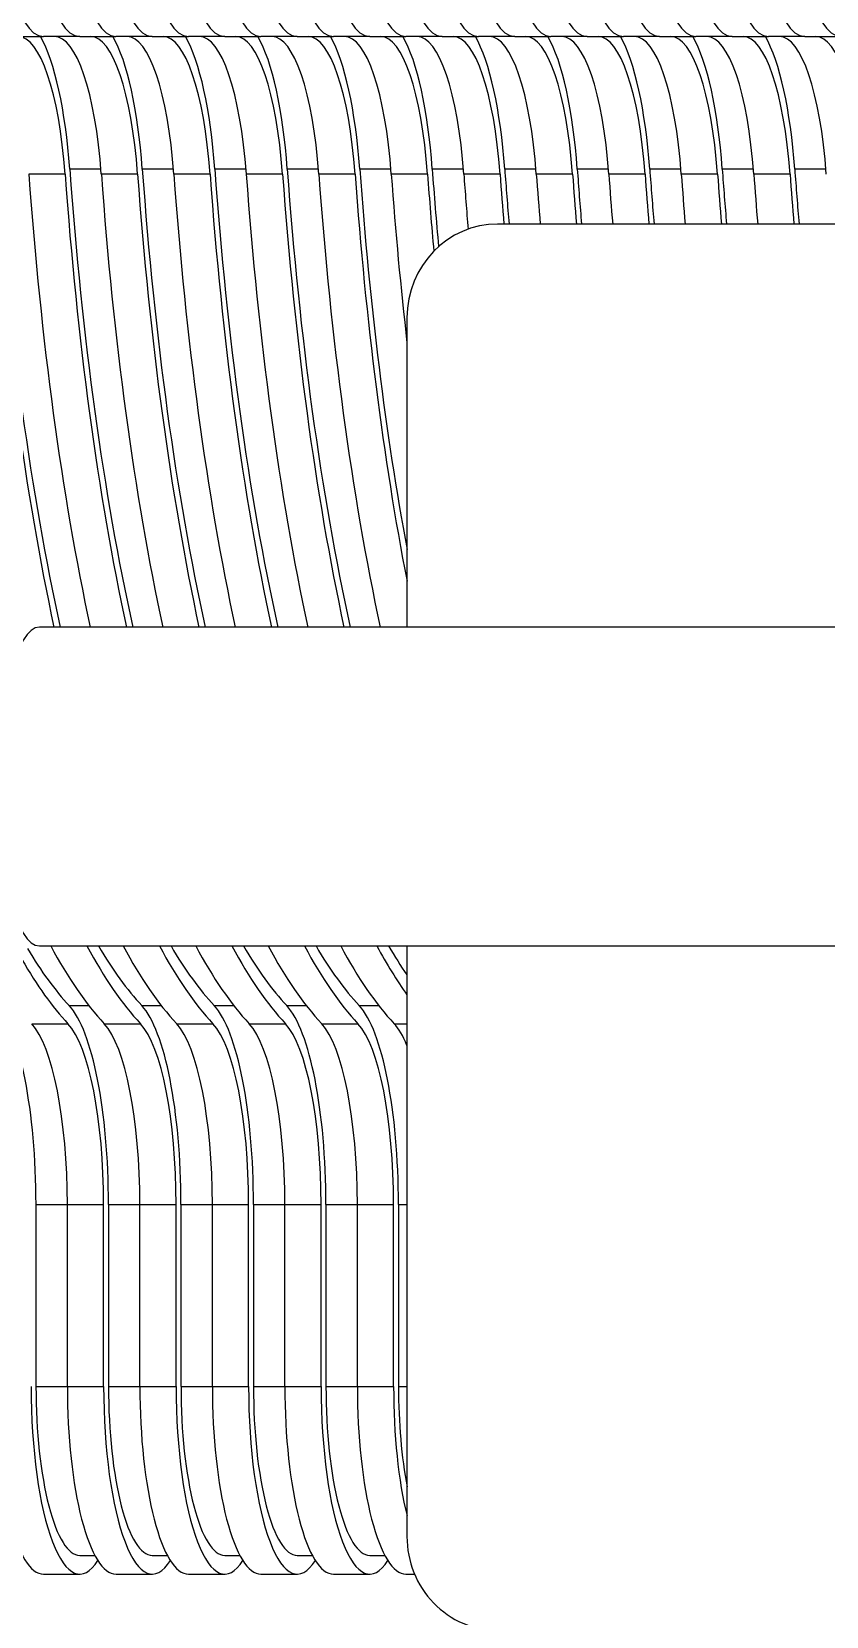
# Model space of a CAD drawing. Header units: millimetres. Extents: x 3795014 to 4300160, y 3869364 to 4016788.
# Drawn here: x 4226383.18 to 4226404.35, y 3924214.41 to 3924256.66 of the extents above; entities that cross this region are included whole.
import ezdxf

# ---------------------------------------------------------------- set-up
doc = ezdxf.new("R2010")
doc.units = ezdxf.units.MM
doc.layers.add('линия перехода', color=7, linetype='Continuous')
doc.layers.add('основная', color=7, linetype='Continuous', lineweight=50)

msp = doc.modelspace()

# ---------------------------------------------------------------- linework, layer by layer
at = {"layer": 'линия перехода', "color": 0, "linetype": 'Continuous', "lineweight": -3}
for p, q in [((4226383.1, 3924252.865), (4226384.066, 3924252.865)), ((4226384.191, 3924252.998), (4226385.022, 3924252.998)), ((4226385.032, 3924252.865), (4226385.998, 3924252.865)), ((4226386.123, 3924252.998), (4226386.954, 3924252.998)), ((4226386.964, 3924252.865), (4226387.93, 3924252.865)), ((4226388.054, 3924252.998), (4226388.885, 3924252.998)), ((4226388.895, 3924252.865), (4226389.861, 3924252.865)), ((4226389.986, 3924252.998), (4226390.817, 3924252.998)), ((4226390.827, 3924252.865), (4226391.793, 3924252.865)), ((4226391.918, 3924252.998), (4226392.749, 3924252.998)), ((4226392.759, 3924252.865), (4226393.725, 3924252.865)), ((4226393.85, 3924252.998), (4226394.68, 3924252.998)), ((4226394.69, 3924252.865), (4226395.656, 3924252.865)), ((4226395.781, 3924252.998), (4226396.612, 3924252.998)), ((4226396.622, 3924252.865), (4226397.588, 3924252.865)), ((4226397.713, 3924252.998), (4226398.544, 3924252.998)), ((4226398.554, 3924252.865), (4226399.52, 3924252.865)), ((4226399.645, 3924252.998), (4226400.475, 3924252.998)), ((4226400.485, 3924252.865), (4226401.451, 3924252.865)), ((4226401.576, 3924252.998), (4226402.407, 3924252.998)), ((4226402.417, 3924252.865), (4226403.383, 3924252.865)), ((4226403.508, 3924252.998), (4226404.339, 3924252.998)), ((4226384.177, 3924230.69), (4226384.698, 3924230.69)), ((4226386.109, 3924230.69), (4226386.63, 3924230.69)), ((4226388.041, 3924230.69), (4226388.562, 3924230.69)), ((4226389.972, 3924230.69), (4226390.493, 3924230.69)), ((4226391.904, 3924230.69), (4226392.425, 3924230.69)), ((4226383.177, 3924230.208), (4226384.143, 3924230.208)), ((4226385.109, 3924230.208), (4226386.074, 3924230.208)), ((4226387.04, 3924230.208), (4226388.006, 3924230.208)), ((4226388.972, 3924230.208), (4226389.938, 3924230.208)), ((4226390.904, 3924230.208), (4226391.87, 3924230.208)), ((4226392.835, 3924230.208), (4226393.176, 3924230.208)), ((4226383.291, 3924225.389), (4226384.127, 3924225.389)), ((4226384.127, 3924225.389), (4226385.093, 3924225.389)), ((4226385.223, 3924225.389), (4226386.059, 3924225.389)), ((4226386.059, 3924225.389), (4226387.025, 3924225.389)), ((4226387.154, 3924225.389), (4226387.991, 3924225.389)), ((4226387.991, 3924225.389), (4226388.956, 3924225.389)), ((4226389.086, 3924225.389), (4226389.922, 3924225.389)), ((4226389.922, 3924225.389), (4226390.888, 3924225.389)), ((4226391.018, 3924225.389), (4226391.854, 3924225.389)), ((4226391.854, 3924225.389), (4226392.82, 3924225.389)), ((4226392.949, 3924225.389), (4226393.176, 3924225.389)), ((4226383.291, 3924220.531), (4226384.127, 3924220.531)), ((4226384.127, 3924220.531), (4226385.093, 3924220.531)), ((4226385.223, 3924220.531), (4226386.059, 3924220.531)), ((4226386.059, 3924220.531), (4226387.025, 3924220.531)), ((4226387.154, 3924220.531), (4226387.991, 3924220.531)), ((4226387.991, 3924220.531), (4226388.956, 3924220.531)), ((4226389.086, 3924220.531), (4226389.922, 3924220.531)), ((4226389.922, 3924220.531), (4226390.888, 3924220.531)), ((4226391.018, 3924220.531), (4226391.854, 3924220.531)), ((4226391.854, 3924220.531), (4226392.82, 3924220.531)), ((4226392.949, 3924220.531), (4226393.176, 3924220.531))]:
    msp.add_line(p, q, dxfattribs=at)
at = {"layer": 'основная', "color": 0, "linetype": 'Continuous', "lineweight": -3}
for p, q in [((4226382.524, 3924256.531), (4226383.49, 3924256.531)), ((4226384.456, 3924256.531), (4226383.49, 3924256.531)), ((4226384.456, 3924256.531), (4226385.422, 3924256.531)), ((4226386.388, 3924256.531), (4226385.422, 3924256.531)), ((4226386.388, 3924256.531), (4226387.353, 3924256.531)), ((4226388.319, 3924256.531), (4226387.353, 3924256.531)), ((4226388.319, 3924256.531), (4226389.285, 3924256.531)), ((4226390.251, 3924256.531), (4226389.285, 3924256.531)), ((4226390.251, 3924256.531), (4226391.217, 3924256.531)), ((4226392.183, 3924256.531), (4226391.217, 3924256.531)), ((4226392.183, 3924256.531), (4226393.148, 3924256.531)), ((4226394.114, 3924256.531), (4226393.148, 3924256.531)), ((4226394.114, 3924256.531), (4226395.08, 3924256.531)), ((4226396.046, 3924256.531), (4226395.08, 3924256.531)), ((4226396.046, 3924256.531), (4226397.012, 3924256.531)), ((4226397.978, 3924256.531), (4226397.012, 3924256.531)), ((4226397.978, 3924256.531), (4226398.943, 3924256.531)), ((4226399.909, 3924256.531), (4226398.943, 3924256.531)), ((4226399.909, 3924256.531), (4226400.875, 3924256.531)), ((4226401.841, 3924256.531), (4226400.875, 3924256.531)), ((4226401.841, 3924256.531), (4226402.807, 3924256.531)), ((4226403.773, 3924256.531), (4226402.807, 3924256.531)), ((4226403.773, 3924256.531), (4226404.738, 3924256.531)), ((4226405.249, 3924251.531), (4226395.591, 3924251.531)), ((4226393.176, 3924249.031), (4226393.176, 3924240.781)), ((4226468.376, 3924240.781), (4226383.383, 3924240.781)), ((4226383.383, 3924232.281), (4226468.376, 3924232.281)), ((4226393.176, 3924232.281), (4226393.176, 3924216.531)), ((4226383.291, 3924225.389), (4226383.291, 3924220.531)), ((4226384.127, 3924220.531), (4226384.127, 3924225.389)), ((4226385.093, 3924220.531), (4226385.093, 3924225.389)), ((4226385.223, 3924225.389), (4226385.223, 3924220.531)), ((4226386.059, 3924220.531), (4226386.059, 3924225.389)), ((4226387.025, 3924220.531), (4226387.025, 3924225.389)), ((4226387.154, 3924225.389), (4226387.154, 3924220.531)), ((4226387.991, 3924220.531), (4226387.991, 3924225.389)), ((4226388.956, 3924220.531), (4226388.956, 3924225.389)), ((4226389.086, 3924225.389), (4226389.086, 3924220.531)), ((4226389.922, 3924220.531), (4226389.922, 3924225.389)), ((4226390.888, 3924220.531), (4226390.888, 3924225.389)), ((4226391.018, 3924225.389), (4226391.018, 3924220.531)), ((4226391.854, 3924220.531), (4226391.854, 3924225.389)), ((4226392.82, 3924220.531), (4226392.82, 3924225.389)), ((4226392.949, 3924225.389), (4226392.949, 3924220.531)), ((4226384.457, 3924216.031), (4226384.858, 3924216.031)), ((4226386.389, 3924216.031), (4226386.79, 3924216.031)), ((4226388.321, 3924216.031), (4226388.722, 3924216.031)), ((4226390.252, 3924216.031), (4226390.653, 3924216.031)), ((4226392.184, 3924216.031), (4226392.585, 3924216.031)), ((4226383.491, 3924215.531), (4226384.457, 3924215.531)), ((4226385.423, 3924215.531), (4226386.389, 3924215.531)), ((4226387.355, 3924215.531), (4226388.321, 3924215.531)), ((4226389.286, 3924215.531), (4226390.252, 3924215.531)), ((4226391.218, 3924215.531), (4226392.184, 3924215.531)), ((4226393.15, 3924215.531), (4226393.378, 3924215.531))]:
    msp.add_line(p, q, dxfattribs=at)
for centre, major_axis, ratio, start_param, end_param in [((4226383.49, 3924261.531), (0, -5), 0.259156, 3.141593, 6.283185), ((4226384.456, 3924261.531), (0, -5), 0.259156, 3.141593, 6.283185), ((4226385.422, 3924261.531), (0, -5), 0.259156, 3.141593, 6.283185), ((4226386.388, 3924261.531), (0, -5), 0.259156, 3.141593, 6.283185), ((4226387.353, 3924261.531), (0, -5), 0.259156, 3.141593, 6.283185), ((4226388.319, 3924261.531), (0, -5), 0.259156, 3.141593, 6.283185), ((4226389.285, 3924261.531), (0, -5), 0.259156, 3.141593, 6.283185), ((4226390.251, 3924261.531), (0, -5), 0.259156, 3.141593, 6.283185), ((4226391.217, 3924261.531), (0, -5), 0.259156, 3.141593, 6.283185), ((4226392.183, 3924261.531), (0, -5), 0.259156, 3.141593, 6.283185), ((4226393.148, 3924261.531), (0, -5), 0.259156, 3.141593, 6.283185), ((4226394.114, 3924261.531), (0, -5), 0.259156, 3.141593, 6.283185), ((4226395.08, 3924261.531), (0, -5), 0.259156, 3.141593, 6.283185), ((4226396.046, 3924261.531), (0, -5), 0.259156, 3.141593, 6.283185), ((4226397.012, 3924261.531), (0, -5), 0.259156, 3.141593, 6.283185), ((4226397.978, 3924261.531), (0, -5), 0.259156, 3.141593, 6.283185), ((4226398.943, 3924261.531), (0, -5), 0.259156, 3.141593, 6.283185), ((4226399.909, 3924261.531), (0, -5), 0.259156, 3.141593, 6.283185), ((4226400.875, 3924261.531), (0, -5), 0.259156, 3.141593, 6.283185), ((4226401.841, 3924261.531), (0, -5), 0.259156, 3.141593, 6.283185), ((4226402.807, 3924261.531), (0, -5), 0.259156, 3.141593, 6.283185), ((4226403.773, 3924261.531), (0, -5), 0.259156, 3.141593, 6.283185), ((4226404.738, 3924261.531), (0, -5), 0.259156, 3.141593, 6.283185), ((4226382.817, 3924251.531), (0, -5), 0.259156, 1.840729, 3.141593), ((4226382.817, 3924251.531), (0, 5.5), 0.259156, 4.982322, 5.853486), ((4226383.783, 3924251.531), (0, -5), 0.259156, 1.840729, 3.141593), ((4226384.749, 3924251.531), (0, -5), 0.259156, 1.840729, 3.141593), ((4226384.749, 3924251.531), (0, 5.5), 0.259156, 4.982322, 5.853486), ((4226385.715, 3924251.531), (0, -5), 0.259156, 1.840729, 3.141593), ((4226386.681, 3924251.531), (0, -5), 0.259156, 1.840729, 3.141593), ((4226386.681, 3924251.531), (0, 5.5), 0.259156, 4.982322, 5.853486), ((4226387.647, 3924251.531), (0, -5), 0.259156, 1.840729, 3.141593), ((4226388.612, 3924251.531), (0, -5), 0.259156, 1.840729, 3.141593), ((4226388.612, 3924251.531), (0, 5.5), 0.259156, 4.982322, 5.853486), ((4226389.578, 3924251.531), (0, -5), 0.259156, 1.840729, 3.141593), ((4226390.544, 3924251.531), (0, -5), 0.259156, 1.840729, 3.141593), ((4226390.544, 3924251.531), (0, 5.5), 0.259156, 4.982322, 5.853486), ((4226391.51, 3924251.531), (0, -5), 0.259156, 1.840729, 3.141593), ((4226392.476, 3924251.531), (0, -5), 0.259156, 1.840729, 3.141593), ((4226392.476, 3924251.531), (0, 5.5), 0.259156, 4.982322, 5.853486), ((4226393.442, 3924251.531), (0, -5), 0.259156, 1.840729, 3.141593), ((4226394.407, 3924251.531), (0, -5), 0.259156, 1.840729, 3.141593), ((4226394.407, 3924251.531), (0, 5.5), 0.259156, 4.982322, 5.853486), ((4226395.373, 3924251.531), (0, -5), 0.259156, 1.840729, 3.141593), ((4226396.339, 3924251.531), (0, -5), 0.259156, 1.840729, 3.141593), ((4226396.339, 3924251.531), (0, 5.5), 0.259156, 4.982322, 5.853486), ((4226397.305, 3924251.531), (0, -5), 0.259156, 1.840729, 3.141593), ((4226398.271, 3924251.531), (0, -5), 0.259156, 1.840729, 3.141593), ((4226398.271, 3924251.531), (0, 5.5), 0.259156, 4.982322, 5.853486), ((4226399.237, 3924251.531), (0, -5), 0.259156, 1.840729, 3.141593), ((4226400.202, 3924251.531), (0, -5), 0.259156, 1.840729, 3.141593), ((4226400.202, 3924251.531), (0, 5.5), 0.259156, 4.982322, 5.853486), ((4226401.168, 3924251.531), (0, -5), 0.259156, 1.840729, 3.141593), ((4226402.134, 3924251.531), (0, -5), 0.259156, 1.840729, 3.141593), ((4226402.134, 3924251.531), (0, 5.5), 0.259156, 4.982322, 5.853486), ((4226403.1, 3924251.531), (0, -5), 0.259156, 1.840729, 3.141593), ((4226404.066, 3924251.531), (0, -5), 0.259156, 1.840729, 3.141593), ((4226390.252, 3924261.531), (0, -32.5), 0.259156, -1.300864, -0.878299), ((4226390.252, 3924261.531), (0, -32), 0.259156, -1.300864, -0.865266), ((4226391.218, 3924261.531), (0, -32.5), 0.259156, -1.300864, -0.878299), ((4226392.184, 3924261.531), (0, -32.5), 0.259156, -1.300864, -0.878299), ((4226392.184, 3924261.531), (0, -32), 0.259156, -1.300864, -0.865266), ((4226393.15, 3924261.531), (0, -32.5), 0.259156, -1.300864, -0.878299), ((4226394.116, 3924261.531), (0, -32.5), 0.259156, -1.300864, -0.878299), ((4226394.116, 3924261.531), (0, -32), 0.259156, -1.300864, -0.865266), ((4226395.081, 3924261.531), (0, -32.5), 0.259156, -1.300864, -0.878299), ((4226396.047, 3924261.531), (0, -32.5), 0.259156, -1.300864, -0.878299), ((4226396.047, 3924261.531), (0, -32), 0.259156, -1.300864, -0.865266), ((4226397.013, 3924261.531), (0, -32.5), 0.259156, -1.300864, -0.878299), ((4226397.979, 3924261.531), (0, -32.5), 0.259156, -1.300864, -0.878299), ((4226397.979, 3924261.531), (0, -32), 0.259156, -1.300864, -0.865266), ((4226398.945, 3924261.531), (0, -32.5), 0.259156, -1.300864, -0.878299), ((4226399.911, 3924261.531), (0, -32.5), 0.259156, -1.300864, -0.926506), ((4226399.911, 3924261.531), (0, -32), 0.259156, -1.300864, -0.947603), ((4226400.876, 3924261.531), (0, -32.5), 0.259156, -1.300864, -1.153525), ((4226401.842, 3924261.531), (0, -32.5), 0.259156, -1.300864, -1.234516), ((4226401.842, 3924261.531), (0, -32), 0.259156, -1.300864, -1.23305), ((4226402.808, 3924261.531), (0, -32.5), 0.259156, -1.300864, -1.253629), ((4226403.774, 3924261.531), (0, -32.5), 0.259156, -1.300864, -1.25803), ((4226403.774, 3924261.531), (0, -32), 0.259156, -1.300864, -1.252973), ((4226404.74, 3924261.531), (0, -32.5), 0.259156, -1.300864, -1.25803), ((4226405.706, 3924261.531), (0, -32.5), 0.259156, -1.300864, -1.25803), ((4226405.706, 3924261.531), (0, -32), 0.259156, -1.300864, -1.252973), ((4226406.671, 3924261.531), (0, -32.5), 0.259156, -1.300864, -1.25803), ((4226407.637, 3924261.531), (0, -32.5), 0.259156, -1.300864, -1.25803), ((4226407.637, 3924261.531), (0, -32), 0.259156, -1.300864, -1.252973), ((4226408.603, 3924261.531), (0, -32.5), 0.259156, -1.300864, -1.25803), ((4226409.569, 3924261.531), (0, -32.5), 0.259156, -1.300864, -1.25803), ((4226409.569, 3924261.531), (0, -32), 0.259156, -1.300864, -1.252973), ((4226410.535, 3924261.531), (0, -32.5), 0.259156, -1.300864, -1.25803), ((4226411.501, 3924261.531), (0, -32.5), 0.259156, -1.300864, -1.25803), ((4226411.501, 3924261.531), (0, -32), 0.259156, -1.300864, -1.252973), ((4226395.591, 3924249.031), (0, 2.5), 0.965835, 0, 1.570796), ((4226383.383, 3924236.531), (0, -4.25), 0.259156, 3.141593, 6.283185), ((4226386.389, 3924261.531), (0, -32), 0.259156, -0.411991, -0.269933), ((4226387.355, 3924261.531), (0, -32.5), 0.259156, -0.451027, -0.269933), ((4226388.321, 3924261.531), (0, -32.5), 0.259156, -0.451027, -0.269933), ((4226388.321, 3924261.531), (0, -32), 0.259156, -0.417606, -0.269933), ((4226389.286, 3924261.531), (0, -32.5), 0.259156, -0.451027, -0.269933), ((4226390.252, 3924261.531), (0, -32.5), 0.259156, -0.451027, -0.269933), ((4226390.252, 3924261.531), (0, -32), 0.259156, -0.417606, -0.269933), ((4226391.218, 3924261.531), (0, -32.5), 0.259156, -0.451027, -0.269933), ((4226392.184, 3924261.531), (0, -32.5), 0.259156, -0.451027, -0.269933), ((4226392.184, 3924261.531), (0, -32), 0.259156, -0.417606, -0.269933), ((4226393.15, 3924261.531), (0, -32.5), 0.259156, -0.451027, -0.269933), ((4226394.116, 3924261.531), (0, -32.5), 0.259156, -0.451027, -0.269933), ((4226394.116, 3924261.531), (0, -32), 0.259156, -0.417606, -0.269933), ((4226395.081, 3924261.531), (0, -32.5), 0.259156, -0.451027, -0.269933), ((4226396.047, 3924261.531), (0, -32.5), 0.259156, -0.451027, -0.347807), ((4226396.047, 3924261.531), (0, -32), 0.259156, -0.417606, -0.353478), ((4226386.389, 3924261.531), (0, -32.5), 0.259156, -0.424803, -0.269933), ((4226381.866, 3924225.389), (0, 5.5), 0.259156, 4.712389, 6.013253), ((4226383.797, 3924225.389), (0, 5.5), 0.259156, 4.712389, 6.013253), ((4226385.729, 3924225.389), (0, 5.5), 0.259156, 4.712389, 6.013253), ((4226387.661, 3924225.389), (0, 5.5), 0.259156, 4.712389, 6.013253), ((4226389.592, 3924225.389), (0, 5.5), 0.259156, 4.712389, 6.013253), ((4226391.524, 3924225.389), (0, 5.5), 0.259156, 4.712389, 6.013253), ((4226382.831, 3924225.389), (0, 5), 0.259156, 4.712389, 6.013253), ((4226383.797, 3924225.389), (0, 5), 0.259156, 4.712389, 6.013253), ((4226384.763, 3924225.389), (0, 5), 0.259156, 4.712389, 6.013253), ((4226385.729, 3924225.389), (0, 5), 0.259156, 4.712389, 6.013253), ((4226386.695, 3924225.389), (0, 5), 0.259156, 4.712389, 6.013253), ((4226387.661, 3924225.389), (0, 5), 0.259156, 4.712389, 6.013253), ((4226388.626, 3924225.389), (0, 5), 0.259156, 4.712389, 6.013253), ((4226389.592, 3924225.389), (0, -5), 0.259156, 1.570796, 2.87166), ((4226390.558, 3924225.389), (0, 5), 0.259156, 4.712389, 6.013253), ((4226391.524, 3924225.389), (0, 5), 0.259156, 4.712389, 6.013253), ((4226392.49, 3924225.389), (0, -5), 0.259156, -3.700107, -3.411525), ((4226383.491, 3924220.531), (0, 5), 0.259156, 1.570796, 3.141593), ((4226384.457, 3924220.531), (0, 5), 0.259156, 1.570796, 3.523493), ((4226384.457, 3924220.531), (0, 4.5), 0.259156, 1.570796, 3.141593), ((4226385.423, 3924220.531), (0, 5), 0.259156, 1.570796, 3.141593), ((4226386.389, 3924220.531), (0, 5), 0.259156, 1.570796, 3.523493), ((4226386.389, 3924220.531), (0, 4.5), 0.259156, 1.570796, 3.141593), ((4226387.355, 3924220.531), (0, 5), 0.259156, 1.570796, 3.141593), ((4226388.321, 3924220.531), (0, 5), 0.259156, 1.570796, 3.523493), ((4226388.321, 3924220.531), (0, 4.5), 0.259156, 1.570796, 3.141593), ((4226389.286, 3924220.531), (0, 5), 0.259156, 1.570796, 3.141593), ((4226390.252, 3924220.531), (0, 5), 0.259156, 1.570796, 3.523493), ((4226390.252, 3924220.531), (0, 4.5), 0.259156, 1.570796, 3.141593), ((4226391.218, 3924220.531), (0, 5), 0.259156, 1.570796, 3.141593), ((4226392.184, 3924220.531), (0, 5), 0.259156, 1.570796, 3.523493), ((4226392.184, 3924220.531), (0, 4.5), 0.259156, 1.570796, 3.141593), ((4226393.15, 3924220.531), (0, 5), 0.259156, 1.570796, 3.141593), ((4226394.116, 3924220.531), (0, 5), 0.259156, 1.570796, 2.330988), ((4226394.116, 3924220.531), (0, 4.5), 0.259156, 1.570796, 2.205535), ((4226395.591, 3924216.531), (0, 2.5), 0.965835, 1.570796, 3.141593)]:
    msp.add_ellipse(centre, major_axis=major_axis, ratio=ratio, start_param=start_param, end_param=end_param, dxfattribs=at)

doc.saveas('drawing.dxf')
